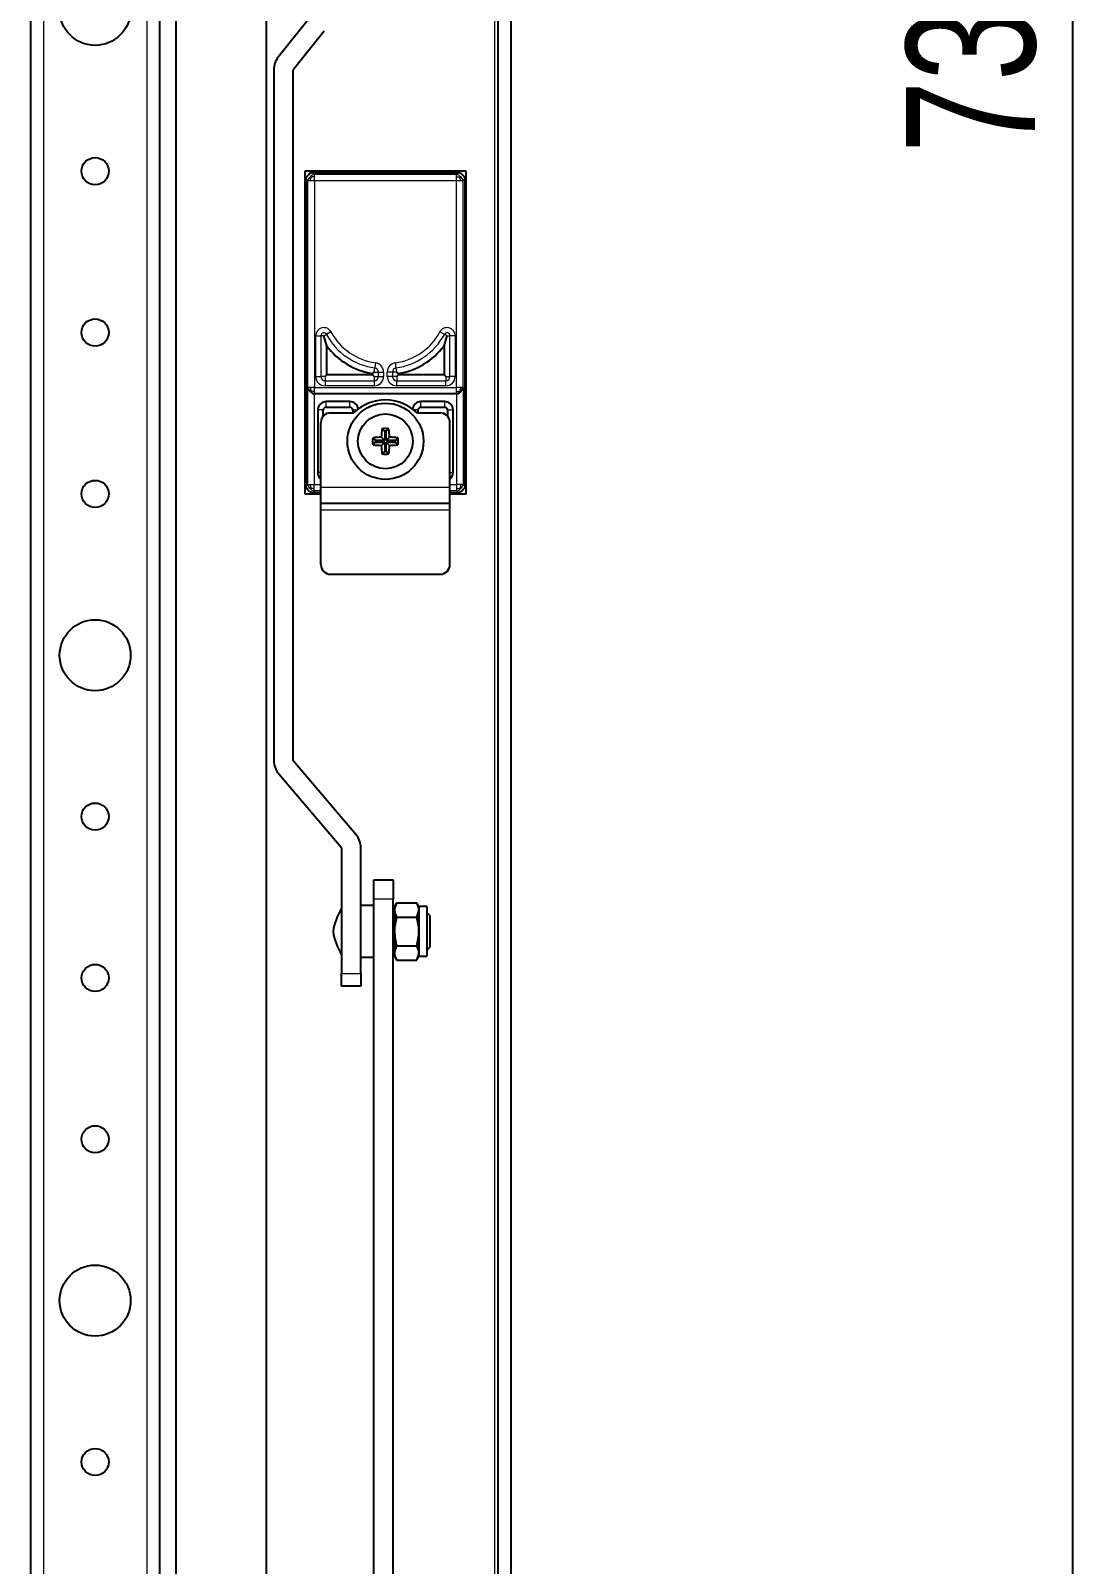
# Model space of a CAD drawing. Header units: millimetres. Extents: x -587 to 1614, y -262 to 1017.
# Drawn here: x 1450.6 to 1613.7, y 105.8 to 343.4 of the extents above; entities that cross this region are included whole.
import ezdxf

# ---------------------------------------------------------------- set-up
doc = ezdxf.new("R2010")
doc.units = ezdxf.units.MM
doc.layers.add('FORMAT', color=7, linetype='Continuous')
doc.styles.add('SLDTEXTSTYLE0', font='TXT', dxfattribs={"width": 0.75})
doc.dimstyles.new('SLDDIMSTYLE0', dxfattribs={"dimtxt": 20, "dimasz": 10, "dimexe": 0, "dimexo": 0.0625, "dimgap": 5, "dimtad": 2, "dimdec": 1, "dimrnd": 1e-09, "dimzin": 12, "dimdsep": 46, "dimtxsty": 'SLDTEXTSTYLE0', "dimsah": 1, "dimcen": 0.09, "dimadec": 0, "dimazin": 3, "dimtfac": 1, "dimtofl": 0, "dimtmove": 0, "dimatfit": 3, "dimfxl": 0, "dimfrac": 2, "dimtolj": 1, "dimtzin": 12, "dimarcsym": 0})

# ---------------------------------------------------------------- blocks, each defined once
blk = doc.blocks.new('_D_5')
at = {"layer": 'FORMAT'}
for p, q in [((1517.13, 712.64), (1613.13, 712.64)), ((1612.13, 712.64), (1612.13, -19.36)), ((1517.13, -19.36), (1613.13, -19.36))]:
    blk.add_line(p, q, dxfattribs=at)
for points in [[(1612.13, 712.64), (1610.59, 702.64), (1613.67, 702.64)], [(1612.13, -19.36), (1613.67, -9.36), (1610.59, -9.36)]]:
    blk.add_solid(points, dxfattribs=at)
at = {"layer": 'FORMAT', "insert": (1586.35, 324.47), "char_height": 20, "attachment_point": 1, "rotation": 90, "style": 'SLDTEXTSTYLE0'}
blk.add_mtext('732', dxfattribs=at)

msp = doc.modelspace()

# ---------------------------------------------------------------- linework, layer by layer
at = {"color": 7, "linetype": 'Continuous', "lineweight": 25}
for p, q in [((1523.12, -130.86), (1523.12, 824.14)), ((1525.12, -130.86), (1525.12, 824.14)), ((1473.12, 791.14), (1473.12, -97.86)), ((1450.62, 764.14), (1450.62, -70.86)), ((1470.62, 764.14), (1470.62, -70.86)), ((1487.12, 691.64), (1487.12, 1.64)), ((1493.78, 345.28), (1489.02, 339.31)), ((1491.37, 337.44), (1496.13, 343.41)), ((1488.32, 337.32), (1488.32, 230.34)), ((1491.32, 230.34), (1491.32, 337.32)), ((1518.12, 321.64), (1493.12, 321.64)), ((1493.12, 321.64), (1493.12, 271.64)), ((1494.31, 321.46), (1516.94, 321.46)), ((1518.12, 271.64), (1518.12, 321.64)), ((1493.31, 272.82), (1493.31, 320.46)), ((1517.94, 320.46), (1517.94, 272.82)), ((1496.53, 294.58), (1496.07, 296.14)), ((1514.72, 294.58), (1515.17, 296.14)), ((1496.53, 290.09), (1496.53, 294.58)), ((1514.72, 294.58), (1514.72, 290.09)), ((1496.53, 290.09), (1496.27, 289.84)), ((1503.62, 290.09), (1496.53, 290.09)), ((1503.62, 290.29), (1503.87, 290.51)), ((1503.62, 290.29), (1503.62, 290.09)), ((1503.62, 290.09), (1503.87, 289.84)), ((1507.63, 290.29), (1507.37, 290.51)), ((1507.63, 290.09), (1507.37, 289.84)), ((1507.63, 290.09), (1507.63, 290.29)), ((1514.72, 290.09), (1507.63, 290.09)), ((1514.72, 290.09), (1514.97, 289.84)), ((1494.59, 287.14), (1494.58, 287.14)), ((1494.61, 287.14), (1494.59, 287.14)), ((1516.64, 287.14), (1494.61, 287.14)), ((1500.12, 285.94), (1496.42, 285.94)), ((1514.82, 285.94), (1511.12, 285.94)), ((1516.65, 287.14), (1516.64, 287.14)), ((1516.67, 287.14), (1516.65, 287.14)), ((1495.12, 284.64), (1495.12, 274.94)), ((1495.99, 283.67), (1495.99, 284.64)), ((1496.42, 285.07), (1500.12, 285.07)), ((1497.12, 284.19), (1500.72, 284.19)), ((1500.56, 284.64), (1500.56, 284.19)), ((1510.52, 284.19), (1514.12, 284.19)), ((1510.69, 284.19), (1510.69, 284.64)), ((1511.12, 285.07), (1514.82, 285.07)), ((1515.26, 284.64), (1515.26, 283.67)), ((1516.12, 274.94), (1516.12, 284.64)), ((1495.62, 272.69), (1495.62, 282.69)), ((1505.51, 279.9), (1504.99, 280.42)), ((1505.51, 281.35), (1505.08, 281.71)), ((1505.51, 281.35), (1505.51, 279.9)), ((1505.74, 281.35), (1506.17, 281.71)), ((1505.74, 279.9), (1505.74, 281.35)), ((1505.74, 279.9), (1506.25, 280.42)), ((1515.62, 272.69), (1515.62, 282.69)), ((1504.06, 279.9), (1503.7, 280.34)), ((1504.06, 279.68), (1503.7, 279.24)), ((1505.51, 279.9), (1504.06, 279.9)), ((1504.06, 279.68), (1505.51, 279.68)), ((1505.51, 279.68), (1504.99, 279.16)), ((1505.51, 278.23), (1505.08, 277.87)), ((1505.51, 279.68), (1505.51, 278.23)), ((1507.18, 279.9), (1505.74, 279.9)), ((1505.74, 278.23), (1505.74, 279.68)), ((1505.74, 279.68), (1506.25, 279.16)), ((1505.74, 279.68), (1507.18, 279.68)), ((1505.74, 278.23), (1506.17, 277.87)), ((1507.18, 279.9), (1507.54, 280.34)), ((1507.18, 279.68), (1507.54, 279.24)), ((1493.12, 271.64), (1495.62, 271.64)), ((1495.62, 271.82), (1494.31, 271.82)), ((1495.62, 270.19), (1495.62, 272.69)), ((1515.62, 270.19), (1515.62, 272.69)), ((1516.94, 271.82), (1515.62, 271.82)), ((1515.62, 271.64), (1518.12, 271.64)), ((1495.62, 270.19), (1515.62, 270.19)), ((1495.62, 269.19), (1495.62, 270.19)), ((1495.62, 260.69), (1495.62, 269.19)), ((1515.62, 269.19), (1515.62, 270.19)), ((1515.62, 260.69), (1515.62, 269.19)), ((1497.12, 259.19), (1514.12, 259.19)), ((1489.09, 228.26), (1498.78, 216.9)), ((1501.06, 218.84), (1491.37, 230.21)), ((1498.82, 216.77), (1498.82, 197.34)), ((1501.82, 197.34), (1501.82, 216.77)), ((1503.82, 208.84), (1503.82, 211.84)), ((1503.82, 211.84), (1506.82, 211.84)), ((1506.82, 211.84), (1506.82, 208.84)), ((1503.82, 207.84), (1501.82, 207.84)), ((1503.82, 12.64), (1503.82, 208.84)), ((1506.82, 12.64), (1506.82, 208.84)), ((1507.02, 206.79), (1506.82, 206.79)), ((1507.37, 208.29), (1507.02, 207.69)), ((1507.02, 207.69), (1507.02, 199.99)), ((1507.37, 208.29), (1510.48, 208.29)), ((1510.82, 207.69), (1510.48, 208.29)), ((1512.02, 207.69), (1510.82, 207.69)), ((1510.82, 207.69), (1510.82, 199.99)), ((1512.02, 207.69), (1512.02, 199.99)), ((1512.52, 206.29), (1512.02, 206.79)), ((1507.37, 206.06), (1510.48, 206.06)), ((1512.52, 206.29), (1512.52, 201.39)), ((1501.82, 199.84), (1503.82, 199.84)), ((1506.82, 200.89), (1507.02, 200.89)), ((1507.02, 199.99), (1507.37, 199.39)), ((1507.37, 201.61), (1510.48, 201.61)), ((1510.48, 199.39), (1510.82, 199.99)), ((1510.82, 199.99), (1512.02, 199.99)), ((1512.02, 200.89), (1512.52, 201.39)), ((1498.82, 195.34), (1498.82, 197.34)), ((1501.82, 197.34), (1501.82, 195.34)), ((1507.37, 199.39), (1510.48, 199.39)), ((1501.82, 195.34), (1498.82, 195.34))]:
    msp.add_line(p, q, dxfattribs=at)
at = {"color": 8, "linetype": 'Continuous', "lineweight": 18}
for p, q in [((1522.52, 821.54), (1522.52, -128.26)), ((1452.62, 764.14), (1452.62, -70.86)), ((1468.62, 764.14), (1468.62, -70.86)), ((1494.31, 321.46), (1494.61, 321.16)), ((1494.61, 321.16), (1516.64, 321.16)), ((1516.64, 321.16), (1516.94, 321.46)), ((1493.61, 320.16), (1493.31, 320.46)), ((1493.61, 288.14), (1493.61, 320.16)), ((1494.61, 320.16), (1494.61, 288.14)), ((1516.64, 320.16), (1494.61, 320.16)), ((1516.64, 288.14), (1516.64, 320.16)), ((1517.94, 320.46), (1517.64, 320.16)), ((1517.64, 320.16), (1517.64, 288.14)), ((1494.81, 289.84), (1494.81, 296.14)), ((1494.81, 296.14), (1495.61, 296.14)), ((1495.61, 296.14), (1495.61, 289.84)), ((1496.07, 296.14), (1495.61, 296.14)), ((1496.07, 296.14), (1496.48, 296.36)), ((1497.18, 296.74), (1496.48, 296.36)), ((1514.77, 296.36), (1514.06, 296.74)), ((1515.17, 296.14), (1514.77, 296.36)), ((1515.17, 296.14), (1515.63, 296.14)), ((1516.43, 296.14), (1515.63, 296.14)), ((1515.63, 289.84), (1515.63, 296.14)), ((1516.43, 296.14), (1516.43, 289.84)), ((1503.87, 290.51), (1503.96, 291.16)), ((1503.87, 290.51), (1504.53, 290.51)), ((1504.07, 291.96), (1503.96, 291.16)), ((1504.53, 290.51), (1505.33, 290.51)), ((1504.53, 289.84), (1504.53, 290.51)), ((1505.33, 290.51), (1505.33, 289.84)), ((1505.91, 289.84), (1505.91, 290.51)), ((1506.71, 290.51), (1505.91, 290.51)), ((1506.71, 290.51), (1506.71, 289.84)), ((1507.37, 290.51), (1506.71, 290.51)), ((1507.28, 291.16), (1507.18, 291.96)), ((1507.37, 290.51), (1507.28, 291.16)), ((1493.58, 288.14), (1493.61, 288.14)), ((1493.58, 273.09), (1493.58, 288.14)), ((1494.61, 288.14), (1516.64, 288.14)), ((1494.81, 289.84), (1495.61, 289.84)), ((1496.27, 289.84), (1495.61, 289.84)), ((1496.27, 289.84), (1496.27, 289.18)), ((1496.27, 289.18), (1496.27, 288.38)), ((1496.27, 289.18), (1503.87, 289.18)), ((1503.87, 288.38), (1496.27, 288.38)), ((1503.87, 289.84), (1503.87, 289.18)), ((1503.87, 289.84), (1504.53, 289.84)), ((1503.87, 289.18), (1503.87, 288.38)), ((1504.53, 289.84), (1505.33, 289.84)), ((1506.71, 289.84), (1505.91, 289.84)), ((1507.37, 289.84), (1506.71, 289.84)), ((1507.37, 289.84), (1507.37, 289.18)), ((1507.37, 288.38), (1507.37, 289.18)), ((1507.37, 289.18), (1514.97, 289.18)), ((1514.97, 288.38), (1507.37, 288.38)), ((1514.97, 289.84), (1514.97, 289.18)), ((1514.97, 289.84), (1515.63, 289.84)), ((1514.97, 288.38), (1514.97, 289.18)), ((1516.43, 289.84), (1515.63, 289.84)), ((1517.64, 288.14), (1517.67, 288.14)), ((1517.67, 288.14), (1517.67, 273.09)), ((1494.58, 287.14), (1494.58, 273.09)), ((1496.42, 285.07), (1496.42, 285.94)), ((1500.12, 285.07), (1500.12, 285.94)), ((1511.12, 285.07), (1511.12, 285.94)), ((1514.82, 285.07), (1514.82, 285.94)), ((1516.67, 273.09), (1516.67, 287.14)), ((1495.99, 284.64), (1495.12, 284.64)), ((1500.56, 284.64), (1501.23, 284.64)), ((1510.69, 284.64), (1510.02, 284.64)), ((1515.26, 284.64), (1516.12, 284.64)), ((1495.62, 274.94), (1495.12, 274.94)), ((1515.62, 274.94), (1516.12, 274.94)), ((1493.31, 272.82), (1493.58, 273.09)), ((1494.58, 272.09), (1494.31, 271.82)), ((1494.58, 273.09), (1495.62, 273.09)), ((1495.62, 272.09), (1494.58, 272.09)), ((1495.62, 272.69), (1515.62, 272.69)), ((1515.62, 273.09), (1516.67, 273.09)), ((1516.67, 272.09), (1515.62, 272.09)), ((1516.94, 271.82), (1516.67, 272.09)), ((1517.67, 273.09), (1517.94, 272.82)), ((1495.62, 269.19), (1515.62, 269.19)), ((1506.82, 208.84), (1503.82, 208.84)), ((1498.82, 197.34), (1501.82, 197.34))]:
    msp.add_line(p, q, dxfattribs=at)
at = {"color": 7, "linetype": 'Continuous', "lineweight": 25}
for centre, radius in [((1460.62, 346.64), 5.5), ((1460.62, 321.64), 2.1), ((1460.62, 296.64), 2.1), ((1505.62, 279.79), 5.9), ((1505.62, 279.79), 4.25), ((1460.62, 271.64), 2.1), ((1460.62, 246.64), 5.5), ((1460.62, 221.64), 2.1), ((1460.62, 196.64), 2.1), ((1460.62, 171.64), 2.1), ((1460.62, 146.64), 5.5), ((1460.62, 121.64), 2.1)]:
    msp.add_circle(centre, radius, dxfattribs=at)
for centre, radius, start, end in [((1491.52, 337.32), 3.2, 141.4416, 180), ((1491.52, 337.32), 0.2, 141.4416, 180), ((1505.32, 301.11), 10.95, 216.5958, 261.061), ((1505.92, 301.11), 10.95, 278.939, 323.4042), ((1496.42, 284.64), 1.3, 90, 180), ((1500.12, 284.64), 1.3, 6.3593, 90), ((1505.62, 279.19), 7, 45.5847, 134.4153), ((1511.12, 284.64), 1.3, 90, 173.6407), ((1514.82, 284.64), 1.3, 0, 90), ((1497.12, 282.69), 1.5, 90, 180), ((1496.42, 284.64), 0.435, 90, 180), ((1500.12, 284.64), 0.435, 0, 90), ((1511.12, 284.64), 0.435, 90, 180), ((1514.12, 282.69), 1.5, 0, 90), ((1514.82, 284.64), 0.435, 0, 90), ((1505.56, 261.71), 18.72, 91.7249, 95.6832), ((1523.7, 279.86), 18.72, 174.3168, 178.2751), ((1505.62, 279.79), 2, 74.1146, 105.8854), ((1505.62, 279.79), 1.56, 85.8165, 94.1835), ((1487.54, 279.86), 18.72, 1.7249, 5.6832), ((1505.69, 261.71), 18.72, 84.3168, 88.2751), ((1505.62, 279.79), 2, 164.1146, 195.8854), ((1505.56, 297.87), 18.72, 264.3168, 268.2751), ((1505.62, 279.79), 1.56, 175.8165, 184.1835), ((1523.7, 279.72), 18.72, 181.7249, 185.6832), ((1505.62, 279.79), 1.56, 265.8165, 274.1835), ((1487.54, 279.72), 18.72, 354.3168, 358.2751), ((1505.69, 297.87), 18.72, 271.7249, 275.6832), ((1505.62, 279.79), 1.56, 355.8165, 4.1835), ((1505.62, 279.79), 2, 344.1146, 15.8854), ((1505.62, 279.79), 2, 254.1146, 285.8854), ((1496.42, 274.94), 1.3, 180, 232.0201), ((1514.82, 274.94), 1.3, 307.9799, 0), ((1497.12, 260.69), 1.5, 180, 270), ((1514.12, 260.69), 1.5, 270, 0), ((1491.52, 230.34), 3.2, 180, 220.4367), ((1491.52, 230.34), 0.2, 180, 220.4367), ((1498.62, 216.77), 3.2, 0, 40.4367), ((1498.62, 216.77), 0.2, 0, 40.4367), ((1505.47, 202.88), 8, 146.1291, 173.1181), ((1505.47, 204.8), 8, 186.8819, 213.8709)]:
    msp.add_arc(centre, radius, start, end, dxfattribs=at)
at = {"color": 8, "linetype": 'Continuous', "lineweight": 18}
for centre, radius, start, end in [((1496.07, 296.14), 1.26, 28.2631, 180), ((1515.17, 296.14), 1.26, 0, 151.7369), ((1496.07, 296.14), 0.46, 28.2631, 180), ((1505.32, 301.11), 10.04, 208.2631, 262.2213), ((1505.32, 301.11), 9.24, 208.2631, 262.2213), ((1505.92, 301.11), 9.24, 277.7787, 331.7369), ((1505.92, 301.11), 10.04, 277.7787, 331.7369), ((1515.17, 296.14), 0.46, 0, 151.7369), ((1503.87, 290.51), 0.66, 0, 82.2213), ((1503.87, 290.51), 1.46, 0, 82.2213), ((1507.37, 290.51), 1.46, 97.7787, 180), ((1507.37, 290.51), 0.66, 97.7787, 180), ((1496.27, 289.84), 1.46, 180, 270), ((1496.27, 289.84), 0.66, 180, 270), ((1503.87, 289.84), 1.46, 270, 0), ((1503.87, 289.84), 0.66, 270, 0), ((1507.37, 289.84), 1.46, 180, 270), ((1507.37, 289.84), 0.66, 180, 270), ((1514.97, 289.84), 1.46, 270, 0), ((1514.97, 289.84), 0.66, 270, 0)]:
    msp.add_arc(centre, radius, start, end, dxfattribs=at)
at = {"color": 7, "linetype": 'Continuous', "lineweight": 25}
for points, knots in [([(1493.31, 320.46), (1493.31, 320.49), (1493.32, 320.61), (1493.45, 320.83), (1493.67, 321.09), (1493.91, 321.3), (1494.1, 321.4), (1494.22, 321.45), (1494.28, 321.45), (1494.31, 321.46)], [0, 0, 0, 0, 0.0566974, 0.2503517, 0.4998638, 0.7488693, 0.8744535, 0.9435148, 1, 1, 1, 1]), ([(1516.94, 321.46), (1516.97, 321.45), (1517.09, 321.44), (1517.32, 321.31), (1517.58, 321.1), (1517.78, 320.86), (1517.89, 320.66), (1517.93, 320.55), (1517.94, 320.49), (1517.94, 320.46)], [0, 0, 0, 0, 0.056697, 0.250352, 0.499864, 0.748869, 0.874453, 0.943515, 1, 1, 1, 1]), ([(1493.58, 288.14), (1493.59, 288.09), (1493.63, 287.88), (1493.86, 287.59), (1494.14, 287.34), (1494.34, 287.22), (1494.47, 287.16), (1494.54, 287.14), (1494.58, 287.14)], [0, 0, 0, 0, 0.125207, 0.499639, 0.74848, 0.874099, 0.946251, 1, 1, 1, 1]), ([(1516.67, 287.14), (1516.7, 287.15), (1516.85, 287.17), (1517.08, 287.32), (1517.35, 287.55), (1517.53, 287.78), (1517.64, 287.98), (1517.66, 288.09), (1517.67, 288.14)], [0, 0, 0, 0, 0.053741, 0.2506254, 0.4994286, 0.749504, 0.8748127, 1, 1, 1, 1]), ([(1516.64, 287.14), (1516.67, 287.14), (1516.73, 287.15), (1516.85, 287.19), (1517.04, 287.3), (1517.18, 287.42), (1517.27, 287.51)], [0, 0, 0, 0, 0.124863, 0.249962, 0.500073, 1, 1, 1, 1]), ([(1494.31, 271.82), (1494.28, 271.82), (1494.15, 271.84), (1493.93, 271.97), (1493.67, 272.18), (1493.47, 272.42), (1493.36, 272.61), (1493.31, 272.73), (1493.31, 272.79), (1493.31, 272.82)], [0, 0, 0, 0, 0.0566974, 0.2503517, 0.4998638, 0.7488693, 0.8744535, 0.9435148, 1, 1, 1, 1]), ([(1517.94, 272.82), (1517.94, 272.79), (1517.93, 272.67), (1517.8, 272.45), (1517.58, 272.18), (1517.34, 271.98), (1517.15, 271.87), (1517.03, 271.83), (1516.97, 271.82), (1516.94, 271.82)], [0, 0, 0, 0, 0.056697, 0.250352, 0.499864, 0.748869, 0.874453, 0.943515, 1, 1, 1, 1]), ([(1507.37, 208.29), (1507.19, 207.89), (1506.85, 207.15), (1507.21, 206.41), (1507.37, 206.06)], [0, 0, 0, 0, 0.534707, 1, 1, 1, 1]), ([(1510.48, 206.06), (1510.66, 206.46), (1510.99, 207.21), (1510.64, 207.95), (1510.48, 208.29)], [0, 0, 0, 0, 0.534707, 1, 1, 1, 1]), ([(1507.37, 206.06), (1507.2, 205.31), (1506.85, 203.83), (1507.2, 202.34), (1507.37, 201.61)], [0, 0, 0, 0, 0.508481, 1, 1, 1, 1]), ([(1510.48, 201.61), (1510.65, 202.37), (1510.99, 203.85), (1510.65, 205.34), (1510.48, 206.06)], [0, 0, 0, 0, 0.508481, 1, 1, 1, 1]), ([(1507.37, 201.61), (1507.19, 201.22), (1506.85, 200.47), (1507.21, 199.73), (1507.37, 199.39)], [0, 0, 0, 0, 0.534707, 1, 1, 1, 1]), ([(1510.48, 199.39), (1510.66, 199.79), (1510.99, 200.53), (1510.64, 201.27), (1510.48, 201.61)], [0, 0, 0, 0, 0.534707, 1, 1, 1, 1])]:
    msp.add_open_spline(points, degree=3, knots=knots, dxfattribs=at)
at = {"color": 8, "linetype": 'Continuous', "lineweight": 18}
for points, knots in [([(1494.61, 321.16), (1494.57, 321.15), (1494.51, 321.15), (1494.4, 321.1), (1494.21, 321), (1494.07, 320.87), (1493.98, 320.79)], [0, 0, 0, 0, 0.124863, 0.249962, 0.500073, 1, 1, 1, 1]), ([(1494.61, 320.78), (1494.61, 320.87), (1494.61, 320.99), (1494.61, 321.1), (1494.61, 321.15), (1494.61, 321.15), (1494.61, 321.16)], [0, 0, 0, 0, 0.499933, 0.750044, 0.87514, 1, 1, 1, 1]), ([(1516.64, 320.78), (1516.64, 320.89), (1516.64, 321.03), (1516.64, 321.14), (1516.64, 321.15), (1516.64, 321.16)], [0, 0, 0, 0, 0.633094, 0.851999, 1, 1, 1, 1]), ([(1517.27, 320.79), (1517.18, 320.87), (1517.04, 321), (1516.85, 321.1), (1516.73, 321.15), (1516.67, 321.15), (1516.64, 321.16)], [0, 0, 0, 0, 0.499932, 0.750046, 0.875143, 1, 1, 1, 1]), ([(1493.98, 320.79), (1493.89, 320.69), (1493.77, 320.56), (1493.66, 320.37), (1493.62, 320.25), (1493.61, 320.19), (1493.61, 320.16)], [0, 0, 0, 0, 0.499932, 0.750046, 0.875143, 1, 1, 1, 1]), ([(1493.98, 320.16), (1493.87, 320.16), (1493.73, 320.16), (1493.62, 320.16), (1493.61, 320.16), (1493.61, 320.16)], [0, 0, 0, 0, 0.633094, 0.851999, 1, 1, 1, 1]), ([(1493.98, 320.79), (1493.98, 320.78), (1493.99, 320.77), (1494.06, 320.7), (1494.09, 320.68)], [0, 0, 0, 0, 0.584601, 1, 1, 1, 1]), ([(1493.98, 320.16), (1493.98, 320.26), (1493.99, 320.45), (1494.06, 320.61), (1494.09, 320.68)], [0, 0, 0, 0, 0.584782, 1, 1, 1, 1]), ([(1494.61, 320.16), (1494.57, 320.16), (1494.48, 320.16), (1494.25, 320.16), (1494.1, 320.16), (1493.98, 320.16)], [0, 0, 0, 0, 0.148001, 0.366906, 1, 1, 1, 1]), ([(1494.61, 320.78), (1494.5, 320.78), (1494.31, 320.77), (1494.15, 320.7), (1494.09, 320.68)], [0, 0, 0, 0, 0.584782, 1, 1, 1, 1]), ([(1494.61, 320.16), (1494.61, 320.19), (1494.61, 320.25), (1494.61, 320.36), (1494.61, 320.55), (1494.61, 320.69), (1494.61, 320.78)], [0, 0, 0, 0, 0.124527, 0.250035, 0.500121, 1, 1, 1, 1]), ([(1516.64, 320.16), (1516.64, 320.19), (1516.64, 320.28), (1516.64, 320.51), (1516.64, 320.67), (1516.64, 320.78)], [0, 0, 0, 0, 0.148001, 0.3669064, 1, 1, 1, 1]), ([(1516.64, 320.78), (1516.75, 320.78), (1516.93, 320.77), (1517.09, 320.7), (1517.16, 320.68)], [0, 0, 0, 0, 0.584782, 1, 1, 1, 1]), ([(1517.27, 320.16), (1517.15, 320.16), (1516.99, 320.16), (1516.77, 320.16), (1516.68, 320.16), (1516.64, 320.16)], [0, 0, 0, 0, 0.633094, 0.851999, 1, 1, 1, 1]), ([(1517.27, 320.79), (1517.26, 320.78), (1517.25, 320.77), (1517.19, 320.7), (1517.16, 320.68)], [0, 0, 0, 0, 0.584601, 1, 1, 1, 1]), ([(1517.27, 320.16), (1517.26, 320.26), (1517.25, 320.45), (1517.19, 320.61), (1517.16, 320.68)], [0, 0, 0, 0, 0.584782, 1, 1, 1, 1]), ([(1517.64, 320.16), (1517.64, 320.19), (1517.63, 320.25), (1517.59, 320.37), (1517.48, 320.56), (1517.35, 320.69), (1517.27, 320.79)], [0, 0, 0, 0, 0.124863, 0.249962, 0.500073, 1, 1, 1, 1]), ([(1517.64, 320.16), (1517.64, 320.16), (1517.62, 320.16), (1517.51, 320.16), (1517.37, 320.16), (1517.27, 320.16)], [0, 0, 0, 0, 0.148001, 0.366906, 1, 1, 1, 1]), ([(1493.98, 288.14), (1493.89, 288.14), (1493.77, 288.14), (1493.66, 288.14), (1493.62, 288.14), (1493.61, 288.14), (1493.61, 288.14)], [0, 0, 0, 0, 0.49988, 0.749964, 0.875473, 1, 1, 1, 1]), ([(1493.98, 287.51), (1493.87, 287.63), (1493.73, 287.79), (1493.62, 288.01), (1493.61, 288.1), (1493.61, 288.14)], [0, 0, 0, 0, 0.633497, 0.852215, 1, 1, 1, 1]), ([(1494.61, 288.14), (1494.58, 288.14), (1494.51, 288.14), (1494.4, 288.14), (1494.21, 288.14), (1494.07, 288.14), (1493.98, 288.14)], [0, 0, 0, 0, 0.124527, 0.250035, 0.500121, 1, 1, 1, 1]), ([(1493.98, 288.14), (1493.98, 288.03), (1493.99, 287.84), (1494.06, 287.68), (1494.08, 287.62)], [0, 0, 0, 0, 0.585225, 1, 1, 1, 1]), ([(1493.98, 287.51), (1493.98, 287.51), (1493.99, 287.52), (1494.06, 287.59), (1494.08, 287.62)], [0, 0, 0, 0, 0.5850478, 1, 1, 1, 1]), ([(1494.61, 287.51), (1494.5, 287.51), (1494.31, 287.52), (1494.15, 287.59), (1494.08, 287.62)], [0, 0, 0, 0, 0.585048, 1, 1, 1, 1]), ([(1494.61, 287.51), (1494.61, 287.6), (1494.61, 287.74), (1494.61, 287.93), (1494.61, 288.05), (1494.61, 288.11), (1494.61, 288.14)], [0, 0, 0, 0, 0.4998775, 0.7499648, 0.8754836, 1, 1, 1, 1]), ([(1516.64, 287.51), (1516.64, 287.63), (1516.64, 287.79), (1516.64, 288.01), (1516.64, 288.1), (1516.64, 288.14)], [0, 0, 0, 0, 0.633497, 0.852215, 1, 1, 1, 1]), ([(1517.27, 288.14), (1517.18, 288.14), (1517.04, 288.14), (1516.85, 288.14), (1516.73, 288.14), (1516.67, 288.14), (1516.64, 288.14)], [0, 0, 0, 0, 0.4998798, 0.7499641, 0.8754727, 1, 1, 1, 1]), ([(1516.64, 287.51), (1516.75, 287.51), (1516.93, 287.52), (1517.1, 287.59), (1517.16, 287.62)], [0, 0, 0, 0, 0.585048, 1, 1, 1, 1]), ([(1517.27, 288.14), (1517.26, 288.03), (1517.26, 287.84), (1517.19, 287.68), (1517.16, 287.62)], [0, 0, 0, 0, 0.585225, 1, 1, 1, 1]), ([(1517.27, 287.51), (1517.27, 287.51), (1517.26, 287.52), (1517.19, 287.59), (1517.16, 287.62)], [0, 0, 0, 0, 0.585048, 1, 1, 1, 1]), ([(1517.64, 288.14), (1517.64, 288.14), (1517.63, 288.14), (1517.58, 288.14), (1517.48, 288.14), (1517.35, 288.14), (1517.27, 288.14)], [0, 0, 0, 0, 0.124527, 0.250035, 0.500121, 1, 1, 1, 1]), ([(1517.27, 287.51), (1517.35, 287.6), (1517.48, 287.74), (1517.59, 287.93), (1517.63, 288.05), (1517.64, 288.11), (1517.64, 288.14)], [0, 0, 0, 0, 0.4998775, 0.7499648, 0.8754836, 1, 1, 1, 1]), ([(1494.61, 287.14), (1494.57, 287.14), (1494.48, 287.15), (1494.25, 287.26), (1494.09, 287.4), (1493.98, 287.51)], [0, 0, 0, 0, 0.147785, 0.366503, 1, 1, 1, 1]), ([(1494.61, 287.14), (1494.61, 287.14), (1494.61, 287.15), (1494.61, 287.19), (1494.61, 287.3), (1494.61, 287.42), (1494.61, 287.51)], [0, 0, 0, 0, 0.124863, 0.249962, 0.500073, 1, 1, 1, 1]), ([(1516.64, 287.14), (1516.64, 287.14), (1516.64, 287.15), (1516.64, 287.26), (1516.64, 287.4), (1516.64, 287.51)], [0, 0, 0, 0, 0.147785, 0.366503, 1, 1, 1, 1]), ([(1493.58, 273.09), (1493.58, 273.09), (1493.59, 273.09), (1493.7, 273.09), (1493.84, 273.09), (1493.95, 273.09)], [0, 0, 0, 0, 0.148001, 0.366906, 1, 1, 1, 1]), ([(1493.58, 273.09), (1493.58, 273.06), (1493.59, 273), (1493.63, 272.88), (1493.74, 272.69), (1493.86, 272.55), (1493.95, 272.46)], [0, 0, 0, 0, 0.124863, 0.249962, 0.500073, 1, 1, 1, 1]), ([(1493.95, 273.09), (1494.07, 273.09), (1494.23, 273.09), (1494.45, 273.09), (1494.54, 273.09), (1494.58, 273.09)], [0, 0, 0, 0, 0.633094, 0.851999, 1, 1, 1, 1]), ([(1493.95, 273.09), (1493.95, 272.98), (1493.96, 272.8), (1494.03, 272.64), (1494.06, 272.57)], [0, 0, 0, 0, 0.584782, 1, 1, 1, 1]), ([(1493.95, 272.46), (1493.95, 272.47), (1493.96, 272.48), (1494.03, 272.54), (1494.06, 272.57)], [0, 0, 0, 0, 0.584601, 1, 1, 1, 1]), ([(1493.95, 272.46), (1494.04, 272.38), (1494.18, 272.25), (1494.37, 272.15), (1494.48, 272.1), (1494.55, 272.1), (1494.58, 272.09)], [0, 0, 0, 0, 0.499931, 0.750045, 0.875142, 1, 1, 1, 1]), ([(1494.58, 272.47), (1494.47, 272.47), (1494.28, 272.48), (1494.12, 272.54), (1494.06, 272.57)], [0, 0, 0, 0, 0.584782, 1, 1, 1, 1]), ([(1494.58, 272.47), (1494.58, 272.56), (1494.58, 272.69), (1494.58, 272.88), (1494.58, 273), (1494.58, 273.06), (1494.58, 273.09)], [0, 0, 0, 0, 0.49988, 0.749964, 0.875473, 1, 1, 1, 1]), ([(1494.58, 272.09), (1494.58, 272.1), (1494.58, 272.1), (1494.58, 272.15), (1494.58, 272.26), (1494.58, 272.38), (1494.58, 272.47)], [0, 0, 0, 0, 0.124859, 0.249955, 0.500068, 1, 1, 1, 1]), ([(1517.3, 273.09), (1517.21, 273.09), (1517.07, 273.09), (1516.88, 273.09), (1516.76, 273.09), (1516.7, 273.09), (1516.67, 273.09)], [0, 0, 0, 0, 0.49988, 0.749964, 0.875473, 1, 1, 1, 1]), ([(1516.67, 272.47), (1516.67, 272.58), (1516.67, 272.74), (1516.67, 272.97), (1516.67, 273.06), (1516.67, 273.09)], [0, 0, 0, 0, 0.6330936, 0.851999, 1, 1, 1, 1]), ([(1516.67, 272.47), (1516.78, 272.47), (1516.96, 272.48), (1517.12, 272.54), (1517.19, 272.57)], [0, 0, 0, 0, 0.584782, 1, 1, 1, 1]), ([(1516.67, 272.09), (1516.67, 272.1), (1516.67, 272.11), (1516.67, 272.22), (1516.67, 272.36), (1516.67, 272.47)], [0, 0, 0, 0, 0.148001, 0.366906, 1, 1, 1, 1]), ([(1516.67, 272.09), (1516.7, 272.1), (1516.76, 272.1), (1516.88, 272.15), (1517.07, 272.25), (1517.21, 272.38), (1517.3, 272.46)], [0, 0, 0, 0, 0.124863, 0.249962, 0.500073, 1, 1, 1, 1]), ([(1517.3, 273.09), (1517.29, 272.98), (1517.28, 272.8), (1517.22, 272.64), (1517.19, 272.57)], [0, 0, 0, 0, 0.5847816, 1, 1, 1, 1]), ([(1517.3, 272.46), (1517.29, 272.47), (1517.28, 272.48), (1517.22, 272.54), (1517.19, 272.57)], [0, 0, 0, 0, 0.584601, 1, 1, 1, 1]), ([(1517.67, 273.09), (1517.67, 273.09), (1517.66, 273.09), (1517.61, 273.09), (1517.51, 273.09), (1517.38, 273.09), (1517.3, 273.09)], [0, 0, 0, 0, 0.124859, 0.249955, 0.500068, 1, 1, 1, 1]), ([(1517.3, 272.46), (1517.38, 272.55), (1517.51, 272.69), (1517.62, 272.88), (1517.66, 273), (1517.67, 273.06), (1517.67, 273.09)], [0, 0, 0, 0, 0.499932, 0.750046, 0.875143, 1, 1, 1, 1])]:
    msp.add_open_spline(points, degree=3, knots=knots, dxfattribs=at)

# ---------------------------------------------------------------- dimensions: what is measured, and where the dimension line sits
at = {"layer": 'FORMAT'}
dim = msp.add_linear_dim(base=(1612.13, -19.36), p1=(1517.12, 712.64), p2=(1517.12, -19.36), angle=90, dimstyle='SLDDIMSTYLE0', dxfattribs=at)
dim.commit()
dim.dimension.update_dxf_attribs({"geometry": '_D_5', "text_midpoint": (1612.13, 346.64), "dimtype": 160})

doc.saveas('drawing.dxf')
